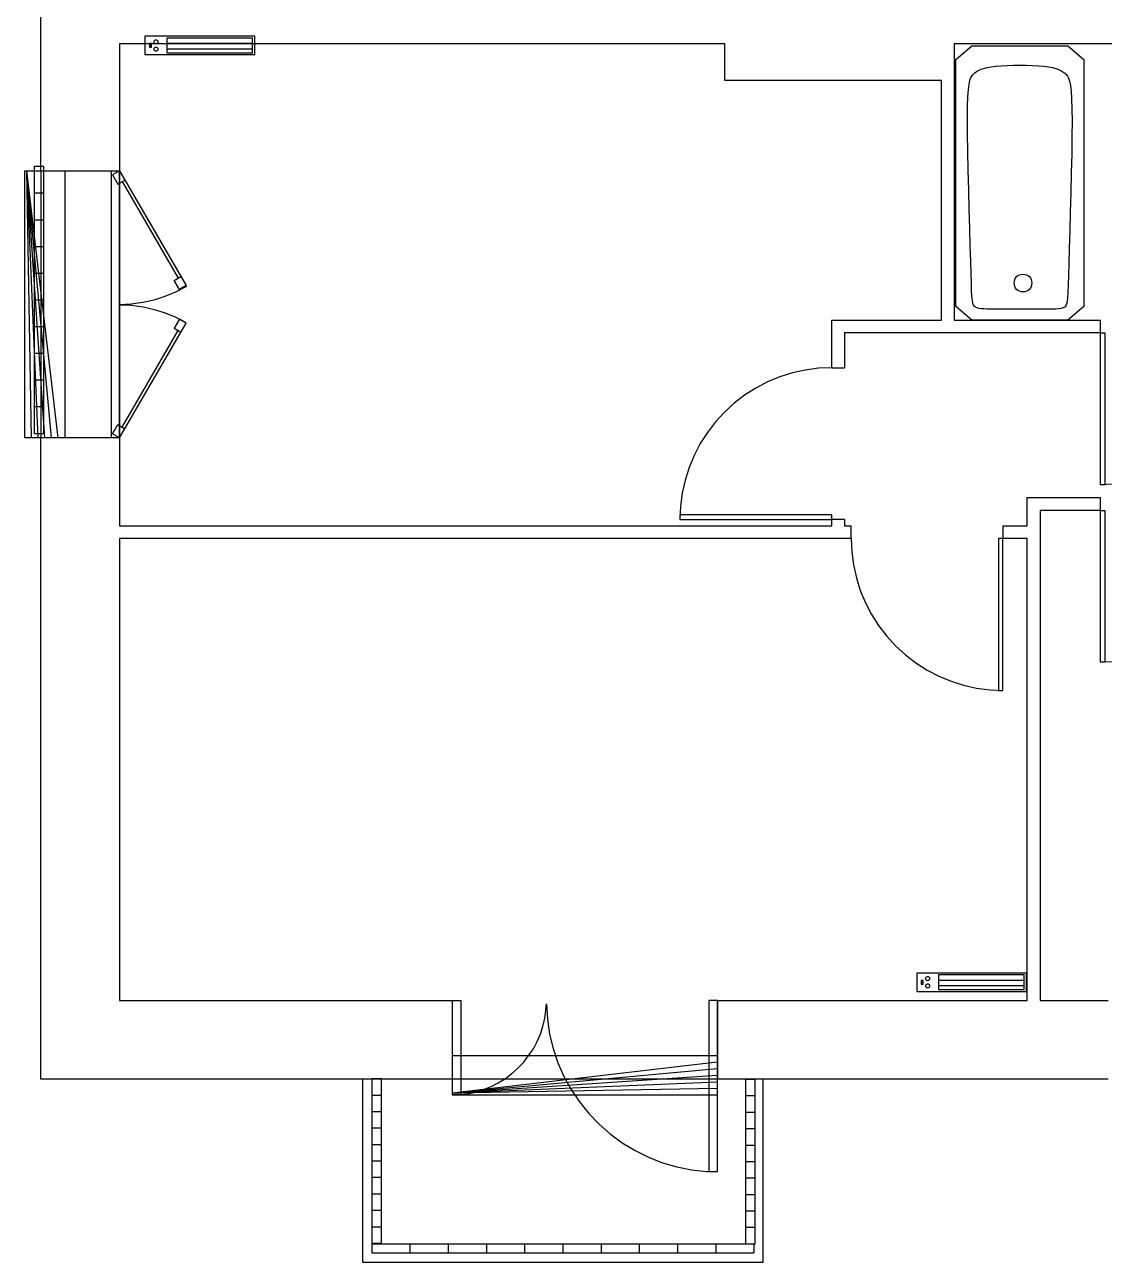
# Model space of a CAD drawing. Header units: millimetres. Extents: x -0.6 to 50, y -2.8 to 26.8.
# Drawn here: x -0.63 to 5.28, y -1.53 to 5.24 of the extents above; entities that cross this region are included whole.
import ezdxf
from ezdxf.enums import TextEntityAlignment as Align

# ---------------------------------------------------------------- set-up
doc = ezdxf.new("R2010")
doc.units = ezdxf.units.MM
for name, color, linetype in [('ABY_Dao_BATIM', 7, 'Continuous'), ('ABY_Equipement', 7, 'Continuous'), ('ABY_Ouverture', 124, 'Continuous'), ('ABY_Parois', 7, 'Continuous')]:
    doc.layers.add(name, color=color, linetype=linetype)

# ---------------------------------------------------------------- blocks, each defined once
blk = doc.blocks.new('OUV_ABY_D0_POR01')
for p, q in [((-41.28, 99.62), (-50, 100)), ((-50, 100), (-50, 100)), ((-50, 100), (-50, 0)), ((-47, 100), (-50, 100)), ((-47, 0), (-47, 100)), ((-32.63, 98.48), (-41.28, 99.62)), ((-24.12, 96.59), (-32.63, 98.48)), ((-15.8, 93.97), (-24.12, 96.59)), ((-7.74, 90.63), (-15.8, 93.97)), ((0, 86.6), (-7.74, 90.63)), ((7.36, 81.92), (0, 86.6)), ((14.28, 76.6), (7.36, 81.92)), ((20.71, 70.71), (14.28, 76.6)), ((26.6, 64.28), (20.71, 70.71)), ((31.92, 57.36), (26.6, 64.28)), ((36.6, 50), (31.92, 57.36)), ((40.63, 42.26), (36.6, 50)), ((43.97, 34.2), (40.63, 42.26)), ((46.59, 25.88), (43.97, 34.2)), ((48.48, 17.36), (46.59, 25.88)), ((49.62, 8.72), (48.48, 17.36)), ((50, 0), (49.62, 8.72)), ((-50, 0), (-47, 0))]:
    blk.add_line(p, q)
at = {"flags": 1}
for tag, p in [('DATE_ETAT_EQU', (0, -3.71)), ('DATE_ETAT_VOL', (0, -4.37)), ('DATE_ETAT', (0, -3.05)), ('ETAT_EQU', (0, -3.38)), ('ETAT_VOL', (0, -4.04)), ('ETAT', (0, -2.77))]:
    blk.add_attdef(tag, text='', height=0.25, rotation=360, dxfattribs=at).set_placement(p, align=Align.MIDDLE_CENTER)
at = {"color": 0, "linetype": 'ByBlock', "lineweight": -2}
for tag, flags, p in [('NUMCOMP_OUV', 1, (0, -1.93)), ('NUMCOMP_EQU', 1, (0, -2.21)), ('NUMCOMP_VOL', 1, (0, -2.48)), ('OUVERTURE', 13, (0, -0.83)), ('LARGEUR', 5, (0, -1.37)), ('HAUTEUR', 5, (0, -1.64)), ('ALLEGE', 5, (0, -1.1)), ('VOLET', 1, (0, -0.56)), ('SSSC', 1, (0, -0.29))]:
    blk.add_attdef(tag, text='', height=0.25, dxfattribs=dict(at, flags=flags)).set_placement(p, align=Align.MIDDLE)
at = {"flags": 1}
blk.add_attdef('TYPEPORTE', (-1.12, -4.91), '', height=0.25, dxfattribs=at)
blk = doc.blocks.new('OUV_ABY_C0_POR10')
for p, q in [((-6.2, 0), (-5.8, 0)), ((-6.2, -4.39), (-6.2, 0)), ((-5.8, 0), (-5.8, -4.39)), ((5.8, 0), (5.8, -7.99)), ((6.2, 0), (5.8, 0)), ((6.2, -7.99), (6.2, 0)), ((-1.87, -0.82), (-1.82, -0.44)), ((-1.82, -0.44), (-1.8, -0.15)), ((-1.8, -0.17), (-1.75, -0.87)), ((-1.96, -1.2), (-1.87, -0.82)), ((-1.75, -0.87), (-1.65, -1.56)), ((-2.23, -1.91), (-2.08, -1.56)), ((-2.08, -1.56), (-1.96, -1.2)), ((-1.65, -1.56), (-1.48, -2.24)), ((-2.63, -2.57), (-2.41, -2.25)), ((-2.41, -2.25), (-2.23, -1.91)), ((-1.48, -2.24), (-1.26, -2.9)), ((-3.13, -3.16), (-2.86, -2.88)), ((-2.86, -2.88), (-2.63, -2.57)), ((-3.72, -3.64), (-3.41, -3.41)), ((-3.41, -3.41), (-3.13, -3.16)), ((-1.26, -2.9), (-0.98, -3.54)), ((-4.75, -4.16), (-4.39, -4.02)), ((-4.39, -4.02), (-4.05, -3.84)), ((-4.05, -3.84), (-3.72, -3.64)), ((-0.98, -3.54), (-0.64, -4.15)), ((-5.8, -4.39), (-6.2, -4.39)), ((-5.87, -4.39), (-5.49, -4.35)), ((-5.49, -4.35), (-5.12, -4.27)), ((-5.12, -4.27), (-4.75, -4.16)), ((-0.64, -4.15), (-0.25, -4.73)), ((-0.25, -4.73), (0.18, -5.27)), ((0.18, -5.27), (0.67, -5.78)), ((0.67, -5.78), (1.19, -6.24)), ((1.19, -6.24), (1.75, -6.65)), ((1.75, -6.65), (2.35, -7.01)), ((2.35, -7.01), (2.98, -7.32)), ((2.98, -7.32), (3.63, -7.58)), ((3.63, -7.58), (4.3, -7.77)), ((4.3, -7.77), (4.98, -7.91)), ((4.98, -7.91), (5.68, -7.98)), ((5.68, -7.98), (5.82, -7.99)), ((5.8, -7.99), (6.2, -7.99))]:
    blk.add_line(p, q)
at = {"color": 0, "linetype": 'ByBlock', "lineweight": -2}
for tag, flags, p in [('VOLET', 1, (0, -0.559)), ('SSSC', 1, (0, -0.289)), ('OUVERTURE', 13, (0, -0.829)), ('ALLEGE', 5, (0, -1.099)), ('LARGEUR', 5, (0, -1.369)), ('HAUTEUR', 5, (0, -1.639)), ('NUMCOMP_OUV', 1, (0, -1.929)), ('NUMCOMP_EQU', 1, (0, -2.213)), ('NUMCOMP_VOL', 1, (0, -2.484))]:
    blk.add_attdef(tag, text='', height=0.25, dxfattribs=dict(at, flags=flags)).set_placement(p, align=Align.MIDDLE)
at = {"flags": 1}
for tag, p in [('ETAT', (0, -2.772)), ('DATE_ETAT', (0, -3.045)), ('ETAT_EQU', (0, -3.376)), ('DATE_ETAT_EQU', (0, -3.707)), ('ETAT_VOL', (0, -4.037)), ('DATE_ETAT_VOL', (0, -4.368))]:
    blk.add_attdef(tag, text='', height=0.25, rotation=360, dxfattribs=at).set_placement(p, align=Align.MIDDLE_CENTER)
blk.add_attdef('TYPEPORTE', (-1.116, -4.909), '', height=0.25, dxfattribs=at)
blk = doc.blocks.new('VOL_ABY_B3_VOL01')
for p, q in [((-50, -15), (-50, 0)), ((-50, 0), (50, 0)), ((50, 0), (50, -12)), ((50, -2.5), (-50.1, -14.22)), ((50, -2.5), (-50.1, -14.22)), ((50, -5), (-50.08, -14.22)), ((50, -5), (-50.08, -14.22)), ((50, -7.5), (-50.06, -14.22)), ((50, -7.5), (-50.06, -14.22)), ((50, -10), (-50.04, -14.22)), ((50, -10), (-50.04, -14.22)), ((50, -12.5), (-50.02, -14.22)), ((50, -12.5), (-50.02, -14.22)), ((-50, -15), (-50, -12)), ((50, -12), (50, -15)), ((50, -15), (-50, -15))]:
    blk.add_line(p, q)
at = {"color": 0, "linetype": 'ByBlock', "lineweight": -2}
for tag, flags, p in [('PROFONDEUR', 5, (0, -1.07)), ('ANNEE_REN', 1, (0, -3.01)), ('NUMCOMP', 9, (0, -2.71)), ('ALTITUDE', 13, (0, -0.53)), ('LARGEUR', 5, (0, -0.8)), ('HAUTEUR', 5, (0, -1.34)), ('EQMUR', 9, (0, -1.88)), ('EQOUV', 9, (0, -2.16)), ('EQFAC', 9, (0, -1.61)), ('SSSC', 5, (0, -0.26)), ('QTE', 9, (0, -2.44))]:
    blk.add_attdef(tag, text='', height=0.25, dxfattribs=dict(at, flags=flags)).set_placement(p, align=Align.MIDDLE)
for tag, flags, p in [('DATE_ETAT', 1, (0, -3.57)), ('DUREE_VIE', 9, (-0.02, -3.87)), ('ETAT', 9, (0, -3.3))]:
    blk.add_attdef(tag, text='', height=0.25, rotation=360, dxfattribs=dict(flags=flags)).set_placement(p, align=Align.MIDDLE_CENTER)
blk = doc.blocks.new('OUV_ABY_B1_FEN02')
for p, q in [((-50, 0), (-7, 25)), ((-7, 25), (-5.5, 22.4)), ((-6.7, 25), (-6.77, 25.13)), ((-4.68, 21.13), (-6.7, 25)), ((7, 25), (4.98, 21.16)), ((7, 25), (5.5, 22.4)), ((50, 0), (7, 25)), ((-45.97, 1.02), (-9.82, 21.89)), ((-8.96, 20.4), (-10.46, 23)), ((-5.5, 22.4), (-8.96, 20.4)), ((-3.02, 17.1), (-4.68, 21.13)), ((4.98, 21.16), (3.31, 17.15)), ((5.5, 22.4), (8.96, 20.4)), ((8.96, 20.4), (10.46, 23)), ((45.97, 1.02), (9.82, 21.89)), ((-1.7, 12.94), (-3.02, 17.1)), ((3.31, 17.15), (1.99, 13.02)), ((-0.76, 8.68), (-1.7, 12.94)), ((1.99, 13.02), (1.04, 8.79)), ((-0.19, 4.36), (-0.76, 8.68)), ((1.04, 8.79), (0.46, 4.49)), ((-50, 0), (50, 0)), ((-50, -3), (-50, 0)), ((-50, 0), (-48.5, -2.6)), ((-45.04, -0.6), (-46.55, 2.01)), ((0, 0), (-0.19, 4.36)), ((0.46, 4.49), (0.26, 0.15)), ((0.26, 0.15), (0.26, 0)), ((45.04, -0.6), (46.55, 2.01)), ((50, 0), (48.5, -2.6)), ((50, 0), (50, -3)), ((50, -3), (-50, -3)), ((-48.5, -2.6), (-45.04, -0.6)), ((48.5, -2.6), (45.04, -0.6))]:
    blk.add_line(p, q)
at = {"flags": 1}
for tag, p in [('DATE_ETAT_EQU', (0, -3.71)), ('DATE_ETAT_VOL', (0, -4.37)), ('DATE_ETAT', (0, -3.05)), ('ETAT_EQU', (0, -3.38)), ('ETAT_VOL', (0, -4.04)), ('ETAT', (0, -2.77))]:
    blk.add_attdef(tag, text='', height=0.25, rotation=360, dxfattribs=at).set_placement(p, align=Align.MIDDLE_CENTER)
at = {"color": 0, "linetype": 'ByBlock', "lineweight": -2}
for tag, flags, p in [('NUMCOMP_OUV', 1, (0, -1.93)), ('NUMCOMP_EQU', 1, (0, -2.21)), ('NUMCOMP_VOL', 1, (0, -2.48)), ('OUVERTURE', 13, (0, -0.83)), ('LARGEUR', 5, (0, -1.37)), ('HAUTEUR', 5, (0, -1.64)), ('ALLEGE', 5, (0, -1.1)), ('VOLET', 1, (0, -0.56)), ('SSSC', 1, (0, -0.29))]:
    blk.add_attdef(tag, text='', height=0.25, dxfattribs=dict(at, flags=flags)).set_placement(p, align=Align.MIDDLE)
at = {"flags": 1}
blk.add_attdef('TYPEPORTE', (-1.12, -4.91), '', height=0.25, dxfattribs=at)
blk = doc.blocks.new('EQU_ABY_I0_BAI01')
for p, q in [((-20, 45), (-15, 50)), ((-15, 50), (15, 50)), ((15, 50), (20, 45)), ((-20, -45), (-20, 45)), ((-7.5, 42.5), (-5.83, 42.66)), ((-5.83, 42.66), (-3.98, 42.78)), ((-3.98, 42.78), (-2.02, 42.85)), ((-2.02, 42.85), (0, 42.88)), ((0, 42.88), (2.02, 42.85)), ((2.02, 42.85), (3.98, 42.78)), ((3.98, 42.78), (5.83, 42.66)), ((5.83, 42.66), (7.5, 42.5)), ((20, 45), (20, -45)), ((-15.28, 38.43), (-14.91, 39.13)), ((-14.91, 39.13), (-14.5, 39.67)), ((-14.5, 39.67), (-14.04, 40.15)), ((-14.04, 40.15), (-13.5, 40.6)), ((-13.5, 40.6), (-12.87, 41.02)), ((-12.87, 41.02), (-12.13, 41.4)), ((-12.13, 41.4), (-11.24, 41.74)), ((-11.24, 41.74), (-10.19, 42.03)), ((-10.19, 42.03), (-8.95, 42.29)), ((-8.95, 42.29), (-7.5, 42.5)), ((7.5, 42.5), (8.95, 42.29)), ((8.95, 42.29), (10.19, 42.03)), ((10.19, 42.03), (11.24, 41.73)), ((11.24, 41.73), (12.13, 41.38)), ((12.13, 41.38), (12.87, 40.98)), ((12.87, 40.98), (13.5, 40.53)), ((13.5, 40.53), (14.04, 40.04)), ((14.04, 40.04), (14.5, 39.5)), ((14.5, 39.5), (14.91, 38.89)), ((14.91, 38.89), (15.28, 38.11)), ((-16.06, 34.01), (-15.85, 36)), ((-15.85, 36), (-15.59, 37.43)), ((-15.59, 37.43), (-15.28, 38.43)), ((15.28, 38.11), (15.59, 37.02)), ((15.59, 37.02), (15.85, 35.5)), ((15.85, 35.5), (16.06, 33.42)), ((-16.3, 27.81), (-16.21, 31.32)), ((-16.21, 31.32), (-16.06, 34.01)), ((16.06, 33.42), (16.21, 30.64)), ((-16.33, 23.33), (-16.3, 27.81)), ((16.21, 30.64), (16.3, 27.04)), ((-16.3, 17.83), (-16.33, 23.33)), ((16.3, 27.04), (16.33, 22.5)), ((16.33, 22.5), (16.3, 16.94)), ((-16.22, 11.51), (-16.3, 17.83)), ((16.3, 16.94), (16.22, 10.58)), ((-16.1, 4.63), (-16.22, 11.51)), ((16.22, 10.58), (16.1, 3.68)), ((-15.96, -2.52), (-16.1, 4.63)), ((16.1, 3.68), (15.96, -3.48)), ((-15.8, -9.68), (-15.96, -2.52)), ((15.96, -3.48), (15.8, -10.63)), ((-15.63, -16.58), (-15.8, -9.68)), ((15.8, -10.63), (15.63, -17.51)), ((-15.47, -22.94), (-15.63, -16.58)), ((15.63, -17.51), (15.47, -23.83)), ((-15.33, -28.5), (-15.47, -22.94)), ((15.47, -23.83), (15.33, -29.33)), ((-15.22, -33.04), (-15.33, -28.5)), ((15.33, -29.33), (15.22, -33.81)), ((-15.13, -36.63), (-15.22, -33.04)), ((-1.56, -35.22), (-1.33, -34.65)), ((-1.33, -34.65), (-1, -34.17)), ((-1, -34.17), (-0.58, -33.78)), ((-0.58, -33.78), (-0.09, -33.51)), ((-0.09, -33.51), (0.44, -33.35)), ((0.44, -33.35), (1, -33.29)), ((1, -33.29), (1.56, -33.35)), ((1.56, -33.35), (2.09, -33.51)), ((2.09, -33.51), (2.58, -33.78)), ((2.58, -33.78), (3, -34.17)), ((3, -34.17), (3.33, -34.65)), ((3.33, -34.65), (3.56, -35.22)), ((15.22, -33.81), (15.13, -37.32)), ((-15.04, -39.39), (-15.13, -36.63)), ((-1.75, -36.5), (-1.7, -35.85)), ((-1.7, -37.15), (-1.75, -36.5)), ((-1.7, -35.85), (-1.56, -35.22)), ((-1.56, -37.78), (-1.7, -37.15)), ((-1.33, -38.35), (-1.56, -37.78)), ((-1, -38.83), (-1.33, -38.35)), ((3.33, -38.35), (3, -38.83)), ((3.56, -37.78), (3.33, -38.35)), ((3.56, -35.22), (3.7, -35.85)), ((3.7, -37.15), (3.56, -37.78)), ((3.7, -35.85), (3.75, -36.5)), ((3.75, -36.5), (3.7, -37.15)), ((15.13, -37.32), (15.04, -39.98)), ((-14.94, -41.44), (-15.04, -39.39)), ((-14.81, -42.9), (-14.94, -41.44)), ((-0.58, -39.22), (-1, -38.83)), ((-0.09, -39.49), (-0.58, -39.22)), ((0.44, -39.65), (-0.09, -39.49)), ((1, -39.71), (0.44, -39.65)), ((1.56, -39.65), (1, -39.71)), ((2.09, -39.49), (1.56, -39.65)), ((2.58, -39.22), (2.09, -39.49)), ((3, -38.83), (2.58, -39.22)), ((14.94, -41.94), (14.81, -43.31)), ((15.04, -39.98), (14.94, -41.94)), ((-15, -50), (-20, -45)), ((-14.65, -43.9), (-14.81, -42.9)), ((-14.44, -44.56), (-14.65, -43.9)), ((-14.17, -45), (-14.44, -44.56)), ((-13.81, -45.33), (-14.17, -45)), ((-13.36, -45.58), (-13.81, -45.33)), ((-12.79, -45.76), (-13.36, -45.58)), ((-12.08, -45.88), (-12.79, -45.76)), ((-11.22, -45.95), (-12.08, -45.88)), ((-10.18, -45.98), (-11.22, -45.95)), ((-8.95, -46), (-10.18, -45.98)), ((-7.5, -46), (-8.95, -46)), ((-5.83, -46), (-7.5, -46)), ((-3.98, -46), (-5.83, -46)), ((-2.02, -46), (-3.98, -46)), ((0, -46), (-2.02, -46)), ((2.02, -46), (0, -46)), ((3.98, -46), (2.02, -46)), ((5.83, -46), (3.98, -46)), ((7.5, -46), (5.83, -46)), ((8.95, -46), (7.5, -46)), ((10.18, -45.99), (8.95, -46)), ((11.22, -45.96), (10.18, -45.99)), ((12.08, -45.9), (11.22, -45.96)), ((12.79, -45.8), (12.08, -45.9)), ((13.36, -45.65), (12.79, -45.8)), ((13.81, -45.44), (13.36, -45.65)), ((14.17, -45.17), (13.81, -45.44)), ((14.44, -44.79), (14.17, -45.17)), ((14.65, -44.22), (14.44, -44.79)), ((14.81, -43.31), (14.65, -44.22)), ((20, -45), (15, -50)), ((15, -50), (-15, -50))]:
    blk.add_line(p, q)
at = {"color": 0, "linetype": 'ByBlock', "lineweight": -2}
for tag, flags, p in [('PROFONDEUR', 5, (0, -1.07)), ('ANNEE_REN', 1, (0, -3.01)), ('NUMCOMP', 9, (0, -2.71)), ('ALTITUDE', 13, (0, -0.53)), ('LARGEUR', 5, (0, -0.8)), ('HAUTEUR', 5, (0, -1.34)), ('EQMUR', 9, (0, -1.88)), ('EQOUV', 9, (0, -2.16)), ('EQFAC', 9, (0, -1.61)), ('SSSC', 5, (0, -0.26)), ('QTE', 9, (0, -2.44))]:
    blk.add_attdef(tag, text='', height=0.25, dxfattribs=dict(at, flags=flags)).set_placement(p, align=Align.MIDDLE)
for tag, flags, p in [('DATE_ETAT', 1, (0, -3.57)), ('DUREE_VIE', 9, (-0.02, -3.87)), ('ETAT', 9, (0, -3.3))]:
    blk.add_attdef(tag, text='', height=0.25, rotation=360, dxfattribs=dict(flags=flags)).set_placement(p, align=Align.MIDDLE_CENTER)
blk = doc.blocks.new('EQU_ABY_J0_GCT02')
for p, q in [((50, 20), (-50, 20)), ((-50, 20), (-50, 0)), ((-44, 12), (-46, 12)), ((-46, 12), (-46, 8)), ((-44, 8), (-44, 12)), ((-41.9, 14.6), (-42, 14)), ((-42, 14), (-41.9, 13.4)), ((-41.6, 15.2), (-41.9, 14.6)), ((-41.9, 13.4), (-41.6, 12.8)), ((-41.2, 15.6), (-41.6, 15.2)), ((-41.6, 12.8), (-41.2, 12.4)), ((-40.6, 15.9), (-41.2, 15.6)), ((-41.2, 12.4), (-40.6, 12.1)), ((-40, 16), (-40.6, 15.9)), ((-40.6, 12.1), (-40, 12)), ((-39.4, 15.9), (-40, 16)), ((-40, 12), (-39.4, 12.1)), ((-38.8, 15.6), (-39.4, 15.9)), ((-39.4, 12.1), (-38.8, 12.4)), ((-38.4, 15.2), (-38.8, 15.6)), ((-38.8, 12.4), (-38.4, 12.8)), ((-38.1, 14.6), (-38.4, 15.2)), ((-38.4, 12.8), (-38.1, 13.4)), ((-38, 14), (-38.1, 14.6)), ((-38.1, 13.4), (-38, 14)), ((-38, 14), (-38, 14)), ((-30, 18), (-30, 2)), ((48, 18), (-30, 18)), ((48, 12), (-30, 12)), ((48, 2), (48, 18)), ((50, 0), (50, 20)), ((-50, 0), (50, 0)), ((-46, 10), (-44, 10)), ((-46, 8), (-44, 8)), ((-41.9, 6.6), (-42, 6)), ((-42, 6), (-41.9, 5.4)), ((-41.6, 7.2), (-41.9, 6.6)), ((-41.9, 5.4), (-41.6, 4.8)), ((-41.2, 7.6), (-41.6, 7.2)), ((-41.6, 4.8), (-41.2, 4.4)), ((-40.6, 7.9), (-41.2, 7.6)), ((-41.2, 4.4), (-40.6, 4.1)), ((-40, 8), (-40.6, 7.9)), ((-40.6, 4.1), (-40, 4)), ((-39.4, 7.9), (-40, 8)), ((-40, 4), (-39.4, 4.1)), ((-38.8, 7.6), (-39.4, 7.9)), ((-39.4, 4.1), (-38.8, 4.4)), ((-38.4, 7.2), (-38.8, 7.6)), ((-38.8, 4.4), (-38.4, 4.8)), ((-38.1, 6.6), (-38.4, 7.2)), ((-38.4, 4.8), (-38.1, 5.4)), ((-38, 6), (-38.1, 6.6)), ((-38.1, 5.4), (-38, 6)), ((-38, 6), (-38, 6)), ((48, 6), (-30, 6)), ((-30, 2), (48, 2)), ((48, 9), (48, 9)), ((48, 9), (48, 9))]:
    blk.add_line(p, q)
at = {"color": 0, "linetype": 'ByBlock', "lineweight": -2}
for tag, flags, p in [('PROFONDEUR', 5, (0, -1.1)), ('ANNEE_REN', 1, (0, -3)), ('NUMCOMP', 9, (0, -2.7)), ('ALTITUDE', 13, (0, -0.5)), ('LARGEUR', 5, (0, -0.8)), ('HAUTEUR', 5, (0, -1.3)), ('EQMUR', 9, (0, -1.9)), ('EQOUV', 9, (0, -2.2)), ('EQFAC', 9, (0, -1.6)), ('SSSC', 5, (0, -0.3)), ('QTE', 9, (0, -2.4))]:
    blk.add_attdef(tag, text='', height=0.25, dxfattribs=dict(at, flags=flags)).set_placement(p, align=Align.MIDDLE)
for tag, flags, p in [('DATE_ETAT', 1, (0, -3.6)), ('DUREE_VIE', 9, (0, -3.9)), ('ETAT', 9, (0, -3.3))]:
    blk.add_attdef(tag, text='', height=0.25, rotation=360, dxfattribs=dict(flags=flags)).set_placement(p, align=Align.MIDDLE_CENTER)
blk = doc.blocks.new('EQU_ABY_C2_ELF02')
for p, q in [((-9.98, 0.48), (10.02, 0.48)), ((-9.98, 0.48), (-9.98, -0.52)), ((-7.98, 0.48), (-7.98, -0.52)), ((-5.98, 0.48), (-5.98, -0.52)), ((-3.98, 0.48), (-3.98, -0.52)), ((-1.98, 0.48), (-1.98, -0.52)), ((0.02, 0.48), (0.02, -0.52)), ((2.02, 0.48), (2.02, -0.52)), ((4.02, 0.48), (4.02, -0.52)), ((6.02, 0.48), (6.02, -0.52)), ((8.02, 0.48), (8.02, -0.52)), ((10.02, 0.48), (10.02, -0.52)), ((-9.98, -0.52), (10.02, -0.52))]:
    blk.add_line(p, q)
at = {"color": 0, "linetype": 'ByBlock', "lineweight": -2}
for tag, flags, p in [('ALTITUDE', 13, (-0.002, -0.532)), ('SSSC', 5, (-0.002, -0.262)), ('PROFONDEUR', 5, (-0.002, -1.072)), ('LARGEUR', 5, (-0.002, -0.802)), ('HAUTEUR', 5, (-0.002, -1.342)), ('EQMUR', 9, (-0.002, -1.882)), ('EQFAC', 9, (-0.002, -1.612)), ('NUMCOMP', 9, (-0.002, -2.713)), ('EQOUV', 9, (-0.002, -2.16)), ('QTE', 9, (-0.002, -2.438)), ('ANNEE_REN', 1, (-0.002, -3.011))]:
    blk.add_attdef(tag, text='', height=0.25, dxfattribs=dict(at, flags=flags)).set_placement(p, align=Align.MIDDLE)
for tag, flags, p in [('ETAT', 9, (-0.002, -3.298)), ('DATE_ETAT', 1, (-0.002, -3.572)), ('DUREE_VIE', 9, (-0.015, -3.871))]:
    blk.add_attdef(tag, text='', height=0.25, rotation=360, dxfattribs=dict(flags=flags)).set_placement(p, align=Align.MIDDLE_CENTER)

msp = doc.modelspace()

# ---------------------------------------------------------------- linework, layer by layer
at = {"layer": 'ABY_Dao_BATIM', "color": 7, "linetype": 'Continuous'}
for points in [[(1.2182, -0.53, 3.25), (1.2182, -1.53, 3.25)], [(3.41, -1.53, 3.25), (3.41, -0.53, 3.25)], [(1.2182, -1.53, 3.25), (3.41, -1.53, 3.25)]]:
    msp.add_polyline3d(points, dxfattribs=at)
at = {"layer": 'ABY_Ouverture'}
for p, q in [((-0.54, 4.4365, 4.03), (-0.54, 2.9765, 4.03)), ((-0.54, 4.4365, 4.03), (-0.11, 4.4365, 4.03)), ((-0.11, 2.9765, 4.03), (-0.11, 4.4365, 4.03)), ((5.254, 3.55, 3.25), (5.254, 3.62, 3.25)), ((3.7846, 3.3602, 3.25), (3.8546, 3.3602, 3.25)), ((-0.11, 2.9765, 4.03), (-0.54, 2.9765, 4.03)), ((5.254, 2.58, 3.25), (5.254, 2.65, 3.25)), ((3.8546, 2.5302, 3.25), (3.7846, 2.5302, 3.25)), ((3.8913, 2.4262, 3.25), (3.8913, 2.4962, 3.25)), ((4.7213, 2.4962, 3.25), (4.7213, 2.4262, 3.25)), ((1.7099, -0.53, 3.25), (1.7099, -0.1, 3.25)), ((3.1599, -0.1, 3.25), (3.1599, -0.53, 3.25))]:
    msp.add_line(p, q, dxfattribs=at)
at = {"layer": 'ABY_Parois'}
for p, q in [((-0.54, 4.4365, 3.25), (-0.54, 5.5924, 3.25)), ((-0.11, 5.13, 3.25), (-0.11, 4.4365, 3.25)), ((3.1999, 5.13, 3.25), (-0.11, 5.13, 3.25)), ((3.1999, 4.93, 3.25), (3.1999, 5.13, 3.25)), ((4.4546, 5.13, 3.25), (4.4546, 4.93, 3.25)), ((6.6862, 5.13, 3.25), (4.4546, 5.13, 3.25)), ((4.3846, 4.93, 3.25), (3.1999, 4.93, 3.25)), ((4.3846, 3.62, 3.25), (4.3846, 4.93, 3.25)), ((4.4546, 4.93, 3.25), (4.4546, 3.62, 3.25)), ((3.7846, 3.3602, 3.25), (3.7846, 3.62, 3.25)), ((3.7846, 3.62, 3.25), (4.3846, 3.62, 3.25)), ((4.4546, 3.62, 3.25), (5.254, 3.62, 3.25)), ((3.8546, 3.55, 3.25), (3.8546, 3.3602, 3.25)), ((5.254, 3.55, 3.25), (3.8546, 3.55, 3.25)), ((-0.54, -0.53, 3.25), (-0.54, 2.9765, 3.25)), ((-0.11, 2.9765, 3.25), (-0.11, 2.4962, 3.25)), ((4.8546, 2.4962, 3.25), (4.8546, 2.65, 3.25)), ((4.8546, 2.65, 3.25), (5.254, 2.65, 3.25)), ((4.9246, 2.58, 3.25), (4.9246, -0.1, 3.25)), ((5.254, 2.58, 3.25), (4.9246, 2.58, 3.25)), ((3.7846, 2.4962, 3.25), (3.7846, 2.5302, 3.25)), ((3.8546, 2.5302, 3.25), (3.8546, 2.4962, 3.25)), ((-0.11, 2.4962, 3.25), (3.7846, 2.4962, 3.25)), ((3.8546, 2.4962, 3.25), (3.8913, 2.4962, 3.25)), ((4.7213, 2.4962, 3.25), (4.8546, 2.4962, 3.25)), ((3.8913, 2.4262, 3.25), (-0.11, 2.4262, 3.25)), ((-0.11, 2.4262, 3.25), (-0.11, -0.1, 3.25)), ((4.8546, 2.4262, 3.25), (4.7213, 2.4262, 3.25)), ((4.8546, -0.1, 3.25), (4.8546, 2.4262, 3.25)), ((-0.11, -0.1, 3.25), (1.7099, -0.1, 3.25)), ((3.1599, -0.1, 3.25), (4.8546, -0.1, 3.25)), ((4.9246, -0.1, 3.25), (5.2977, -0.1, 3.25)), ((1.7099, -0.53, 3.25), (-0.54, -0.53, 3.25)), ((1.2182, -0.53, 3.25), (1.2182, -1.53, 3.25)), ((3.41, -0.53, 3.25), (1.2182, -0.53, 3.25)), ((5.2977, -0.53, 3.25), (3.1599, -0.53, 3.25)), ((3.41, -1.53, 3.25), (3.41, -0.53, 3.25)), ((1.2182, -1.53, 3.25), (3.41, -1.53, 3.25))]:
    msp.add_line(p, q, dxfattribs=at)

# ---------------------------------------------------------------- block references
at = {"layer": 'ABY_Equipement'}
for name, p, xscale, yscale, zscale in [('EQU_ABY_J0_GCT02', (0.3288, 5.0717, 3.25), 0.006000000052154064, 0.004999999888241291, 0.4000000059604645), ('EQU_ABY_I0_BAI01', (4.8134, 4.3705, 3.25), 0.01750000007450581, 0.01499999966472387, 0.5), ('EQU_ABY_J0_GCT02', (4.5497, -0.0492, 3.25), 0.006000000052154064, 0.004999999888241291, 0.4000000059604645)]:
    msp.add_blockref(name, p, dxfattribs=dict(at, xscale=xscale, yscale=yscale, zscale=zscale))
at = {"layer": 'ABY_Equipement', "xscale": 0.0729999989271164, "yscale": 0.05000000074505806, "zscale": 0.2199999988079071, "rotation": 90.00020741015327}
msp.add_blockref('EQU_ABY_C2_ELF02', (-0.5505, 3.7298, 4.03), dxfattribs=at)
at = {"layer": 'ABY_Equipement', "xscale": 0.04500000178813934, "yscale": 0.05000000074505806, "rotation": 90.00020741015327}
for p in [(1.2958, -0.9766, 3.25), (3.34, -0.98, 3.25)]:
    msp.add_blockref('EQU_ABY_C2_ELF02', p, dxfattribs=at)
at = {"layer": 'ABY_Equipement', "xscale": 0.1045000031590462, "yscale": 0.05000000074505806}
msp.add_blockref('EQU_ABY_C2_ELF02', (2.3121, -1.4525, 3.25), dxfattribs=at)
at = {"layer": 'ABY_Ouverture'}
for name, p, xscale, yscale, rotation in [('VOL_ABY_B3_VOL01', (-0.41, 3.7065, 4.03), 0.01458541490137577, 0.01458541490137577, 270), ('OUV_ABY_B1_FEN02', (-0.11, 3.7065, 4.03), 0.01460000034421682, 0.01460000034421682, 270), ('OUV_ABY_D0_POR01', (5.669, 3.55, 3.25), -0.008299999870359898, 0.008299999870359898, 180), ('OUV_ABY_D0_POR01', (3.7846, 2.9452, 3.25), 0.008299999870359898, 0.008299999870359898, 90), ('OUV_ABY_D0_POR01', (5.669, 2.58, 3.25), -0.008299999870359898, 0.008299999870359898, 180), ('OUV_ABY_D0_POR01', (4.3063, 2.4262, 3.25), 0.008299999870359898, 0.008299999870359898, 180)]:
    msp.add_blockref(name, p, dxfattribs=dict(at, xscale=xscale, yscale=yscale, rotation=rotation))
for name, p, xscale, yscale in [('OUV_ABY_C0_POR10', (2.4349, -0.1, 3.25), 0.1169354841113091, 0.1169354841113091), ('VOL_ABY_B3_VOL01', (2.4349, -0.4, 3.25), 0.01448551472276449, 0.01448551472276449)]:
    msp.add_blockref(name, p, dxfattribs=dict(at, xscale=xscale, yscale=yscale))

doc.saveas('drawing.dxf')
